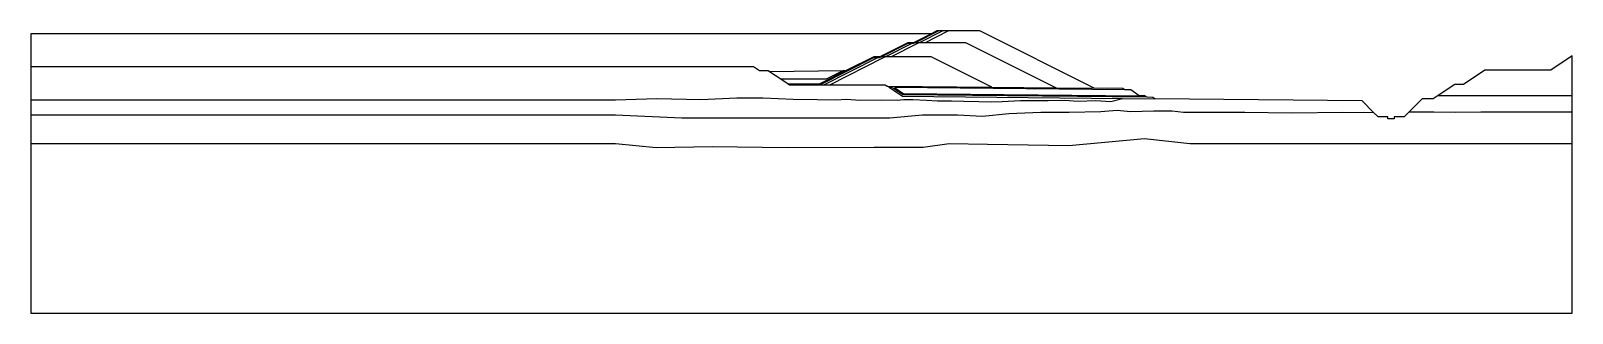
# Model space of a CAD drawing. Extents: x -231 to 307, y 1533 to 1631.
import ezdxf

# ---------------------------------------------------------------- set-up
doc = ezdxf.new("R2010")
doc.units = 0

msp = doc.modelspace()

# ---------------------------------------------------------------- linework, layer by layer
at = {"layer": 'EXTERNAL', "color": 6}
msp.add_lwpolyline([(299.16, 1617.35), (276.16, 1617.35), (268.66, 1612.35), (265.66, 1612.35), (259.87, 1608.49), (258.16, 1607.35), (254.31, 1607.35), (249.8, 1602.84), (248, 1601.04), (244.55, 1601.04), (244.54, 1600.44), (242.36, 1600.44), (242.36, 1600.87), (242.35, 1601.04), (238.9, 1601.04), (237.35, 1602.59), (233.31, 1606.63), (161.09, 1607.35), (160.34, 1607.86), (158.34, 1607.88), (157.6, 1608.39), (155.6, 1608.41), (152.62, 1610.44), (150.62, 1610.46), (149.87, 1610.96), (139.87, 1611.06), (100, 1631), (89, 1631), (87, 1631), (85.6, 1631), (85, 1631), (83, 1630), (-230.98, 1630), (-230.98, 1618.66), (-230.98, 1607.06), (-230.98, 1601.79), (-230.98, 1591.79), (-230.98, 1532.78), (306.6, 1532.78), (306.6, 1591.79), (306.6, 1602.84), (306.6, 1608.5), (306.6, 1622.31), (299.16, 1617.35)], dxfattribs=at)
at = {"layer": 'MATERIAL', "color": 3}
for points in [[(44.25, 1612.26), (63, 1621.7), (64.4, 1621.7), (65, 1621.7), (65.6, 1622), (75, 1626.7), (76.4, 1626.7), (77, 1626.7), (77.6, 1627), (85.6, 1631)], [(77, 1627), (83, 1630)], [(79, 1627), (87, 1631)], [(81, 1627), (89, 1631)], [(104.15, 1611.42), (83, 1622), (69, 1622), (68, 1622), (67, 1622), (65.6, 1622), (65, 1622), (75, 1627), (77, 1627), (77.6, 1627), (78, 1627), (79, 1627), (81, 1627), (95, 1627), (126.6, 1611.2)], [(67, 1622), (76.4, 1626.7)], [(69, 1622), (78.4, 1626.7), (79, 1627)], [(-230.98, 1618.66), (21.06, 1618.66), (23.15, 1617.26), (26.15, 1617.26), (26.67, 1616.91), (30.65, 1614.26), (33.2, 1612.56), (33.65, 1612.26), (43.65, 1612.26)], [(65, 1622), (63, 1622), (53.4, 1617.17), (44.24, 1612.56), (43.65, 1612.26), (44.25, 1612.26), (45.65, 1612.26), (47.65, 1612.26), (66.96, 1612.26), (67.67, 1611.79)], [(45.65, 1612.26), (64.4, 1621.7)], [(47.65, 1612.26), (66.4, 1621.7), (67, 1622)], [(26.67, 1616.91), (52.36, 1617.17), (53.4, 1617.17)], [(30.65, 1614.26), (46.55, 1614.26), (52.36, 1617.17)], [(-27.09, 1607.06), (-12.63, 1607.48), (2.71, 1607.17), (15.28, 1607.69), (24.44, 1607.69), (34.95, 1607.28), (43.43, 1607.15), (50.01, 1606.96), (53.44, 1607.24), (58.25, 1606.86), (65.57, 1607.02)], [(33.2, 1612.56), (44.24, 1612.56), (44.25, 1612.56)], [(65.57, 1607.02), (71.2, 1606.87), (73.55, 1607.12), (76.69, 1607.07), (81.44, 1606.89), (85.29, 1606.67), (90.12, 1606.67), (94.38, 1606.58), (99.65, 1606.45), (104.13, 1606.36), (107.85, 1606.45), (114.19, 1606.76), (119.87, 1606.81), (123.82, 1606.8), (129.53, 1606.87), (134.35, 1606.59), (140.49, 1606.8), (145.67, 1606.42), (149.73, 1607.47)], [(68.46, 1611.26), (67.67, 1611.79), (104.15, 1611.42), (126.6, 1611.2), (139.87, 1611.06)], [(158.34, 1607.88), (73.15, 1608.73), (69.36, 1611.26), (68.46, 1611.26), (72.99, 1608.24), (149.73, 1607.47), (161.09, 1607.35)], [(150.62, 1610.46), (70.26, 1611.26), (73.31, 1609.23), (155.6, 1608.41)], [(259.87, 1608.49), (264.54, 1608.56), (269.89, 1608.5), (277.84, 1608.5), (283.04, 1608.5), (306.6, 1608.5)], [(-230.98, 1607.06), (-27.09, 1607.06)], [(84.76, 1601.79), (92.23, 1601.79), (100.99, 1601.3), (110.17, 1602.29), (121.33, 1602.72), (131.22, 1602.72), (142.23, 1603), (147.88, 1603.42), (152.55, 1603), (160.74, 1603.14), (167.09, 1603.14), (171.05, 1602.72), (173.22, 1602.72)], [(173.22, 1602.72), (192.4, 1602.67), (208.85, 1602.53), (226.6, 1602.67), (237.35, 1602.59)], [(249.8, 1602.84), (258.35, 1602.84), (265.79, 1602.68), (274.76, 1602.84), (306.6, 1602.84)], [(-230.98, 1601.79), (-27.09, 1601.79)], [(-27.09, 1601.79), (-3.96, 1600.74), (13.27, 1600.74), (24.29, 1600.74), (32.89, 1600.74), (41.66, 1600.74), (55.79, 1600.74), (68.64, 1600.74), (79.99, 1601.79), (84.76, 1601.79)], [(-230.98, 1591.79), (-27.09, 1591.79)], [(-27.09, 1591.79), (-12.86, 1590.43), (6.77, 1590.71), (32.76, 1590.43), (63.13, 1590.57), (80.22, 1590.57), (89.34, 1591.79), (102.68, 1591.56), (131.07, 1591.13), (157.49, 1593.53), (173.22, 1591.79)], [(173.22, 1591.79), (306.6, 1591.79)]]:
    msp.add_lwpolyline(points, dxfattribs=at)

doc.saveas('drawing.dxf')
